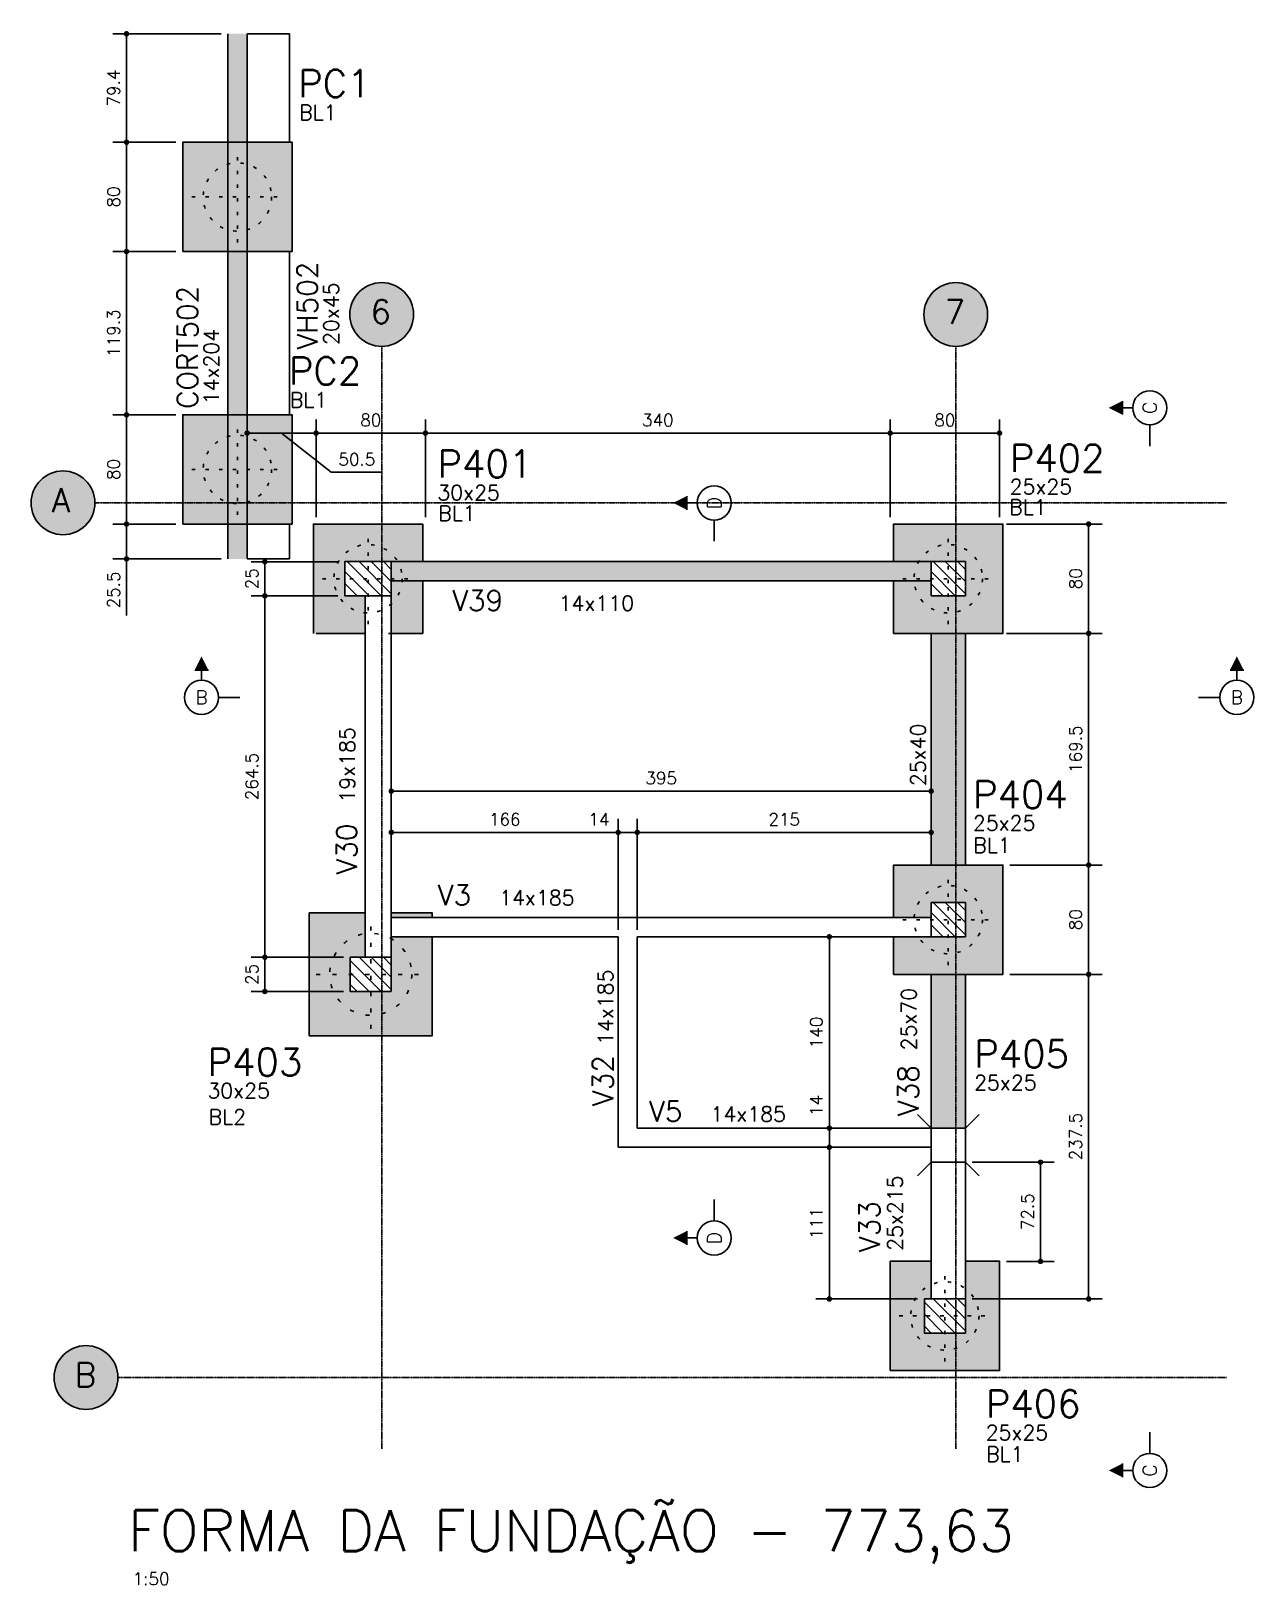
# Model space of a CAD drawing. Extents: x -856 to 20282, y 14720 to 28231.
# Drawn here: x 2700 to 3595, y 21112 to 22249 of the extents above; entities that cross this region are included whole.
import ezdxf
from ezdxf.enums import TextEntityAlignment as Align

# ---------------------------------------------------------------- set-up
doc = ezdxf.new("R2010")
doc.units = 0
doc.linetypes.add('AXES', pattern=[0.54, 0.3, -0.08, 0.08, -0.08])
doc.linetypes.add('ESTILO_TQS_0002', pattern=[0.4, 0.1, -0.3])
doc.layers.get('0').update_dxf_attribs({"linetype": 'CONTINUOUS'})
doc.layers.get('Defpoints').update_dxf_attribs({"linetype": 'CONTINUOUS'})
for name, color, linetype in [('228', 2, 'CONTINUOUS'), ('BLOCO', 3, 'CONTINUOUS'), ('COTA', 1, 'CONTINUOUS'), ('EIXOS', 1, 'AXES'), ('ESTACA', 1, 'ESTILO_TQS_0002'), ('H2', 252, 'CONTINUOUS'), ('H3', 253, 'CONTINUOUS'), ('H4', 254, 'CONTINUOUS'), ('H5', 1, 'CONTINUOUS'), ('IND-EIXOS', 2, 'CONTINUOUS'), ('Linha_media', 4, 'CONTINUOUS'), ('ORELHA', 1, 'CONTINUOUS'), ('P-D', 2, 'CONTINUOUS'), ('P-N', 5, 'CONTINUOUS'), ('PENA_3', 3, 'CONTINUOUS'), ('PENA_5', 5, 'CONTINUOUS'), ('PIL-N', 4, 'CONTINUOUS'), ('T1', 2, 'CONTINUOUS'), ('T4', 6, 'CONTINUOUS'), ('TEXT-EIXOS', 3, 'CONTINUOUS'), ('VIG-D', 2, 'CONTINUOUS'), ('VIG-N', 4, 'CONTINUOUS'), ('VIGA', 3, 'CONTINUOUS')]:
    doc.layers.add(name, color=color, linetype=linetype)
doc.styles.add('COTA', font='romans.shx')
doc.styles.add('ROMANS', font='ROMANS')
doc.styles.get("Standard").update_dxf_attribs({"font": 'ROMANS.SHX'})
doc.styles.add('Texto1', font='romans.shx', dxfattribs={"height": 9})
doc.styles.add('Texto4', font='romans.shx', dxfattribs={"height": 30})
doc.dimstyles.new('forma', dxfattribs={"dimscale": 5, "dimtxt": 1.8, "dimasz": 0.8, "dimexe": 2, "dimexo": 1, "dimgap": 1, "dimtad": 1, "dimdec": 1, "dimzin": 9, "dimdsep": 46, "dimtxsty": 'COTA', "dimblk1": 'DOT', "dimblk2": 'DOT', "dimsah": 1, "dimcen": 0, "dimdle": 1, "dimclrd": 256, "dimclre": 256, "dimclrt": 2, "dimadec": 0, "dimazin": 0, "dimtfac": 1, "dimtdec": 0, "dimtmove": 0, "dimatfit": 3, "dimfxl": 1, "dimtolj": 1, "dimtzin": 0, "dimarcsym": 0})

# ---------------------------------------------------------------- blocks, each defined once
blk = doc.blocks.new('_EST50')
at = {"layer": 'ESTACA', "linetype": 'ESTILO_TQS_0002'}
for p, q in [((0, -1.333), (0, 1.333)), ((-1.333, 0), (1.333, 0))]:
    blk.add_line(p, q, dxfattribs=at)
blk.add_circle((0, 0), 1, dxfattribs=at)
blk = doc.blocks.new('_Dot')
at = {"color": 0, "linetype": 'ByBlock', "lineweight": -2}
blk.add_line((-0.5, 0), (-1, 0), dxfattribs=at)
at = {"color": 0, "linetype": 'ByBlock', "const_width": 0.5}
blk.add_lwpolyline([(-0.25, 0, 1), (0.25, 0, 1)], format="xyb", close=True, dxfattribs=at)
blk = doc.blocks.new('*D259')
at = {"layer": 'COTA', "lineweight": -2, "transparency": 16777216}
for p, q in [((3416, 21558.6), (3483.7, 21558.6)), ((3473.7, 21325.1), (3473.7, 21554.6)), ((3388.5, 21321.1), (3483.7, 21321.1))]:
    blk.add_line(p, q, dxfattribs=at)
at = {"layer": 'Defpoints', "color": 0, "transparency": 16777216}
for p in [(3411, 21558.6), (3473.7, 21558.6), (3383.5, 21321.1)]:
    blk.add_point(p, dxfattribs=at)
at = {"layer": 'COTA', "lineweight": -2, "transparency": 16777216, "xscale": 4, "yscale": 4, "zscale": 4}
for p, rotation in [((3473.7, 21558.6), 90), ((3473.7, 21321.1), 270)]:
    blk.add_blockref('_Dot', p, dxfattribs=dict(at, rotation=rotation))
at = {"layer": 'COTA', "color": 2, "transparency": 16777216, "insert": (3464.2, 21439.9), "char_height": 9, "attachment_point": 5, "rotation": 90, "style": 'COTA'}
blk.add_mtext('\\A1;237.5 ', dxfattribs=at)
blk = doc.blocks.new('*D260')
at = {"layer": 'COTA', "lineweight": -2, "transparency": 16777216}
for p, q in [((3416, 21638.6), (3483.7, 21638.6)), ((3473.7, 21562.6), (3473.7, 21634.6)), ((3416, 21558.6), (3483.7, 21558.6))]:
    blk.add_line(p, q, dxfattribs=at)
at = {"layer": 'Defpoints', "color": 0, "transparency": 16777216}
for p in [(3411, 21638.6), (3473.7, 21638.6), (3411, 21558.6)]:
    blk.add_point(p, dxfattribs=at)
at = {"layer": 'COTA', "lineweight": -2, "transparency": 16777216, "xscale": 4, "yscale": 4, "zscale": 4}
for p, rotation in [((3473.7, 21638.6), 90), ((3473.7, 21558.6), 270)]:
    blk.add_blockref('_Dot', p, dxfattribs=dict(at, rotation=rotation))
at = {"layer": 'COTA', "color": 2, "transparency": 16777216, "insert": (3464.2, 21598.6), "char_height": 9, "attachment_point": 5, "rotation": 90, "style": 'COTA'}
blk.add_mtext('\\A1;80 ', dxfattribs=at)
blk = doc.blocks.new('*D261')
at = {"layer": 'COTA', "lineweight": -2, "transparency": 16777216}
for p, q in [((3413.5, 21808.1), (3483.7, 21808.1)), ((3473.7, 21642.6), (3473.7, 21804.1)), ((3416, 21638.6), (3483.7, 21638.6))]:
    blk.add_line(p, q, dxfattribs=at)
at = {"layer": 'Defpoints', "color": 0, "transparency": 16777216}
for p in [(3408.5, 21808.1), (3473.7, 21808.1), (3411, 21638.6)]:
    blk.add_point(p, dxfattribs=at)
at = {"layer": 'COTA', "lineweight": -2, "transparency": 16777216, "xscale": 4, "yscale": 4, "zscale": 4}
for p, rotation in [((3473.7, 21808.1), 90), ((3473.7, 21638.6), 270)]:
    blk.add_blockref('_Dot', p, dxfattribs=dict(at, rotation=rotation))
at = {"layer": 'COTA', "color": 2, "transparency": 16777216, "insert": (3464.2, 21723.4), "char_height": 9, "attachment_point": 5, "rotation": 90, "style": 'COTA'}
blk.add_mtext('\\A1;169.5 ', dxfattribs=at)
blk = doc.blocks.new('*D262')
at = {"layer": 'COTA', "lineweight": -2, "transparency": 16777216}
for p, q in [((3413.5, 21888.1), (3483.7, 21888.1)), ((3473.7, 21812.1), (3473.7, 21884.1)), ((3413.5, 21808.1), (3483.7, 21808.1))]:
    blk.add_line(p, q, dxfattribs=at)
at = {"layer": 'Defpoints', "color": 0, "transparency": 16777216}
for p in [(3408.5, 21888.1), (3473.7, 21888.1), (3408.5, 21808.1)]:
    blk.add_point(p, dxfattribs=at)
at = {"layer": 'COTA', "lineweight": -2, "transparency": 16777216, "xscale": 4, "yscale": 4, "zscale": 4}
for p, rotation in [((3473.7, 21888.1), 90), ((3473.7, 21808.1), 270)]:
    blk.add_blockref('_Dot', p, dxfattribs=dict(at, rotation=rotation))
at = {"layer": 'COTA', "color": 2, "transparency": 16777216, "insert": (3464.2, 21848.1), "char_height": 9, "attachment_point": 5, "rotation": 90, "style": 'COTA'}
blk.add_mtext('\\A1;80 ', dxfattribs=at)
blk = doc.blocks.new('*D263')
at = {"layer": 'COTA', "lineweight": -2, "transparency": 16777216}
for p, q in [((3328.5, 21893.1), (3328.5, 21964.7)), ((3408.5, 21893.1), (3408.5, 21964.7)), ((3404.5, 21954.7), (3332.5, 21954.7))]:
    blk.add_line(p, q, dxfattribs=at)
at = {"layer": 'Defpoints', "color": 0, "transparency": 16777216}
for p in [(3328.5, 21954.7), (3328.5, 21888.1), (3408.5, 21888.1)]:
    blk.add_point(p, dxfattribs=at)
at = {"layer": 'COTA', "lineweight": -2, "transparency": 16777216, "xscale": 4, "yscale": 4, "zscale": 4, "rotation": 180}
blk.add_blockref('_Dot', (3328.5, 21954.7), dxfattribs=at)
at = {"layer": 'COTA', "lineweight": -2, "transparency": 16777216, "xscale": 4, "yscale": 4, "zscale": 4}
blk.add_blockref('_Dot', (3408.5, 21954.7), dxfattribs=at)
at = {"layer": 'COTA', "color": 2, "transparency": 16777216, "insert": (3368.5, 21964.2), "char_height": 9, "attachment_point": 5, "style": 'COTA'}
blk.add_mtext('\\A1;80 ', dxfattribs=at)
blk = doc.blocks.new('_EST60')
at = {"layer": 'ESTACA', "linetype": 'ESTILO_TQS_0002'}
for p, q in [((0, -1.333), (0, 1.333)), ((-1.333, 0), (1.333, 0))]:
    blk.add_line(p, q, dxfattribs=at)
blk.add_circle((0, 0), 1, dxfattribs=at)
blk = doc.blocks.new('seção_esq')
at = {"layer": 'Linha_media'}
for p, q in [((1, 4), (-1, 4)), ((0, 2.5), (0, 4)), ((5.62, 0), (2.5, 0))]:
    blk.add_line(p, q, dxfattribs=at)
blk.add_circle((0, 0), 2.5, dxfattribs=at)
blk.add_solid([(1, 4), (0, 6), (-1, 4)], dxfattribs=at)
blk = doc.blocks.new('seção_dir')
at = {"layer": 'Linha_media'}
for p, q in [((-1, 4), (1, 4)), ((0, 2.5), (0, 4)), ((-5.62, 0), (-2.5, 0))]:
    blk.add_line(p, q, dxfattribs=at)
blk.add_circle((0, 0), 2.5, dxfattribs=at)
blk.add_solid([(-1, 4), (0, 6), (1, 4)], dxfattribs=at)
blk = doc.blocks.new('atrib_seção')
at = {"layer": 'Linha_media', "style": 'ROMANS'}
blk.add_attdef('X', text='', height=2, dxfattribs=at).set_placement((0, 0), align=Align.MIDDLE)
blk = doc.blocks.new('*D264')
at = {"layer": 'COTA', "lineweight": -2, "transparency": 16777216}
for p, q in [((2988.5, 21893.1), (2988.5, 21964.7)), ((3328.5, 21893.1), (3328.5, 21964.7)), ((3324.5, 21954.7), (2992.5, 21954.7))]:
    blk.add_line(p, q, dxfattribs=at)
at = {"layer": 'Defpoints', "color": 0, "transparency": 16777216}
for p in [(2988.5, 21954.7), (2988.5, 21888.1), (3328.5, 21888.1)]:
    blk.add_point(p, dxfattribs=at)
at = {"layer": 'COTA', "lineweight": -2, "transparency": 16777216, "xscale": 4, "yscale": 4, "zscale": 4, "rotation": 180}
blk.add_blockref('_Dot', (2988.5, 21954.7), dxfattribs=at)
at = {"layer": 'COTA', "lineweight": -2, "transparency": 16777216, "xscale": 4, "yscale": 4, "zscale": 4}
blk.add_blockref('_Dot', (3328.5, 21954.7), dxfattribs=at)
at = {"layer": 'COTA', "color": 2, "transparency": 16777216, "insert": (3158.5, 21964.2), "char_height": 9, "attachment_point": 5, "style": 'COTA'}
blk.add_mtext('\\A1;340 ', dxfattribs=at)
blk = doc.blocks.new('*D265')
at = {"layer": 'COTA', "lineweight": -2, "transparency": 16777216}
for p, q in [((2908.5, 21893.1), (2908.5, 21964.7)), ((2988.5, 21893.1), (2988.5, 21964.7)), ((2984.5, 21954.7), (2912.5, 21954.7))]:
    blk.add_line(p, q, dxfattribs=at)
at = {"layer": 'Defpoints', "color": 0, "transparency": 16777216}
for p in [(2908.5, 21954.7), (2908.5, 21888.1), (2988.5, 21888.1)]:
    blk.add_point(p, dxfattribs=at)
at = {"layer": 'COTA', "lineweight": -2, "transparency": 16777216, "xscale": 4, "yscale": 4, "zscale": 4, "rotation": 180}
blk.add_blockref('_Dot', (2908.5, 21954.7), dxfattribs=at)
at = {"layer": 'COTA', "lineweight": -2, "transparency": 16777216, "xscale": 4, "yscale": 4, "zscale": 4}
blk.add_blockref('_Dot', (2988.5, 21954.7), dxfattribs=at)
at = {"layer": 'COTA', "color": 2, "transparency": 16777216, "insert": (2948.5, 21964.2), "char_height": 9, "attachment_point": 5, "style": 'COTA'}
blk.add_mtext('\\A1;80 ', dxfattribs=at)
blk = doc.blocks.new('*D266')
at = {"layer": 'COTA', "lineweight": -2, "transparency": 16777216}
for p, q in [((3388.5, 21421.1), (3448.5, 21421.1)), ((3438.5, 21352.6), (3438.5, 21417.1)), ((3413.5, 21348.6), (3448.5, 21348.6))]:
    blk.add_line(p, q, dxfattribs=at)
at = {"layer": 'Defpoints', "color": 0, "transparency": 16777216}
for p in [(3383.5, 21421.1), (3438.5, 21421.1), (3408.5, 21348.6)]:
    blk.add_point(p, dxfattribs=at)
at = {"layer": 'COTA', "lineweight": -2, "transparency": 16777216, "xscale": 4, "yscale": 4, "zscale": 4}
for p, rotation in [((3438.5, 21421.1), 90), ((3438.5, 21348.6), 270)]:
    blk.add_blockref('_Dot', p, dxfattribs=dict(at, rotation=rotation))
at = {"layer": 'COTA', "color": 2, "transparency": 16777216, "insert": (3429, 21384.9), "char_height": 9, "attachment_point": 5, "rotation": 90, "style": 'COTA'}
blk.add_mtext('\\A1;72.5 ', dxfattribs=at)
blk = doc.blocks.new('*D267')
at = {"layer": 'COTA', "lineweight": -2, "transparency": 16777216}
for p, q in [((2924.5, 21835.6), (2861, 21835.6)), ((2871, 21831.6), (2871, 21575.1)), ((2928.5, 21571.1), (2861, 21571.1))]:
    blk.add_line(p, q, dxfattribs=at)
at = {"layer": 'Defpoints', "color": 0, "transparency": 16777216}
for p in [(2929.5, 21835.6), (2871, 21571.1), (2933.5, 21571.1)]:
    blk.add_point(p, dxfattribs=at)
at = {"layer": 'COTA', "lineweight": -2, "transparency": 16777216, "xscale": 4, "yscale": 4, "zscale": 4}
for p, rotation in [((2871, 21835.6), 90), ((2871, 21571.1), 270)]:
    blk.add_blockref('_Dot', p, dxfattribs=dict(at, rotation=rotation))
at = {"layer": 'COTA', "color": 2, "transparency": 16777216, "insert": (2861.5, 21703.4), "char_height": 9, "attachment_point": 5, "rotation": 90, "style": 'COTA'}
blk.add_mtext('\\A1;264.5 ', dxfattribs=at)
blk = doc.blocks.new('*D268')
at = {"layer": 'COTA', "lineweight": -2, "transparency": 16777216}
for p, q in [((2928.5, 21571.1), (2861, 21571.1)), ((2871, 21567.1), (2871, 21550.1)), ((2928.5, 21546.1), (2861, 21546.1))]:
    blk.add_line(p, q, dxfattribs=at)
at = {"layer": 'Defpoints', "color": 0, "transparency": 16777216}
for p in [(2933.5, 21571.1), (2871, 21546.1), (2933.5, 21546.1)]:
    blk.add_point(p, dxfattribs=at)
at = {"layer": 'COTA', "lineweight": -2, "transparency": 16777216, "xscale": 4, "yscale": 4, "zscale": 4}
for p, rotation in [((2871, 21571.1), 90), ((2871, 21546.1), 270)]:
    blk.add_blockref('_Dot', p, dxfattribs=dict(at, rotation=rotation))
at = {"layer": 'COTA', "color": 2, "transparency": 16777216, "insert": (2861.5, 21558.6), "char_height": 9, "attachment_point": 5, "rotation": 90, "style": 'COTA'}
blk.add_mtext('\\A1;25 ', dxfattribs=at)
blk = doc.blocks.new('*D269')
at = {"layer": 'COTA', "lineweight": -2, "transparency": 16777216}
for p, q in [((2963.5, 21626.5), (2963.5, 21672.5)), ((3129.5, 21591.1), (3129.5, 21672.5)), ((2967.5, 21662.5), (3125.5, 21662.5))]:
    blk.add_line(p, q, dxfattribs=at)
at = {"layer": 'Defpoints', "color": 0, "transparency": 16777216}
for p in [(3129.5, 21662.5), (2963.5, 21621.5), (3129.5, 21586.1)]:
    blk.add_point(p, dxfattribs=at)
at = {"layer": 'COTA', "lineweight": -2, "transparency": 16777216, "xscale": 4, "yscale": 4, "zscale": 4, "rotation": 180}
blk.add_blockref('_Dot', (2963.5, 21662.5), dxfattribs=at)
at = {"layer": 'COTA', "lineweight": -2, "transparency": 16777216, "xscale": 4, "yscale": 4, "zscale": 4}
blk.add_blockref('_Dot', (3129.5, 21662.5), dxfattribs=at)
at = {"layer": 'COTA', "color": 2, "transparency": 16777216, "insert": (3046.5, 21672), "char_height": 9, "attachment_point": 5, "style": 'COTA'}
blk.add_mtext('\\A1;166 ', dxfattribs=at)
blk = doc.blocks.new('*D270')
at = {"layer": 'COTA', "lineweight": -2, "transparency": 16777216}
for p, q in [((3129.5, 21591.1), (3129.5, 21672.5)), ((3143.5, 21591.1), (3143.5, 21672.5)), ((3125.5, 21662.5), (3121.5, 21662.5)), ((3129.5, 21662.5), (3143.5, 21662.5)), ((3147.5, 21662.5), (3151.5, 21662.5))]:
    blk.add_line(p, q, dxfattribs=at)
at = {"layer": 'Defpoints', "color": 0, "transparency": 16777216}
for p in [(3143.5, 21662.5), (3129.5, 21586.1), (3143.5, 21586.1)]:
    blk.add_point(p, dxfattribs=at)
at = {"layer": 'COTA', "lineweight": -2, "transparency": 16777216, "xscale": 4, "yscale": 4, "zscale": 4}
blk.add_blockref('_Dot', (3129.5, 21662.5), dxfattribs=at)
at = {"layer": 'COTA', "lineweight": -2, "transparency": 16777216, "xscale": 4, "yscale": 4, "zscale": 4, "rotation": 180}
blk.add_blockref('_Dot', (3143.5, 21662.5), dxfattribs=at)
at = {"layer": 'COTA', "color": 2, "transparency": 16777216, "insert": (3115.4, 21672), "char_height": 9, "attachment_point": 5, "style": 'COTA'}
blk.add_mtext('\\A1;14 ', dxfattribs=at)
blk = doc.blocks.new('*D271')
at = {"layer": 'COTA', "lineweight": -2, "transparency": 16777216}
for p, q in [((3143.5, 21591.1), (3143.5, 21672.5)), ((3358.5, 21652.2), (3358.5, 21672.5)), ((3147.5, 21662.5), (3354.5, 21662.5))]:
    blk.add_line(p, q, dxfattribs=at)
at = {"layer": 'Defpoints', "color": 0, "transparency": 16777216}
for p in [(3358.5, 21662.5), (3358.5, 21647.2), (3143.5, 21586.1)]:
    blk.add_point(p, dxfattribs=at)
at = {"layer": 'COTA', "lineweight": -2, "transparency": 16777216, "xscale": 4, "yscale": 4, "zscale": 4, "rotation": 180}
blk.add_blockref('_Dot', (3143.5, 21662.5), dxfattribs=at)
at = {"layer": 'COTA', "lineweight": -2, "transparency": 16777216, "xscale": 4, "yscale": 4, "zscale": 4}
blk.add_blockref('_Dot', (3358.5, 21662.5), dxfattribs=at)
at = {"layer": 'COTA', "color": 2, "transparency": 16777216, "insert": (3251, 21672), "char_height": 9, "attachment_point": 5, "style": 'COTA'}
blk.add_mtext('\\A1;215 ', dxfattribs=at)
blk = doc.blocks.new('*D272')
at = {"layer": 'COTA', "lineweight": -2, "transparency": 16777216}
for p, q in [((2963.5, 21689.5), (2963.5, 21702.7)), ((3358.5, 21689.5), (3358.5, 21702.7)), ((3354.5, 21692.7), (2967.5, 21692.7))]:
    blk.add_line(p, q, dxfattribs=at)
at = {"layer": 'Defpoints', "color": 0, "transparency": 16777216}
for p in [(2963.5, 21692.7), (2963.5, 21684.5), (3358.5, 21684.5)]:
    blk.add_point(p, dxfattribs=at)
at = {"layer": 'COTA', "lineweight": -2, "transparency": 16777216, "xscale": 4, "yscale": 4, "zscale": 4, "rotation": 180}
blk.add_blockref('_Dot', (2963.5, 21692.7), dxfattribs=at)
at = {"layer": 'COTA', "lineweight": -2, "transparency": 16777216, "xscale": 4, "yscale": 4, "zscale": 4}
blk.add_blockref('_Dot', (3358.5, 21692.7), dxfattribs=at)
at = {"layer": 'COTA', "color": 2, "transparency": 16777216, "insert": (3161, 21702.2), "char_height": 9, "attachment_point": 5, "style": 'COTA'}
blk.add_mtext('\\A1;395 ', dxfattribs=at)
blk = doc.blocks.new('*D273')
at = {"layer": 'COTA', "lineweight": -2, "transparency": 16777216}
for p, q in [((2924.5, 21860.6), (2861, 21860.6)), ((2871, 21839.6), (2871, 21856.6)), ((2924.5, 21835.6), (2861, 21835.6))]:
    blk.add_line(p, q, dxfattribs=at)
at = {"layer": 'Defpoints', "color": 0, "transparency": 16777216}
for p in [(2871, 21860.6), (2929.5, 21860.6), (2929.5, 21835.6)]:
    blk.add_point(p, dxfattribs=at)
at = {"layer": 'COTA', "lineweight": -2, "transparency": 16777216, "xscale": 4, "yscale": 4, "zscale": 4}
for p, rotation in [((2871, 21860.6), 90), ((2871, 21835.6), 270)]:
    blk.add_blockref('_Dot', p, dxfattribs=dict(at, rotation=rotation))
at = {"layer": 'COTA', "color": 2, "transparency": 16777216, "insert": (2861.5, 21848.1), "char_height": 9, "attachment_point": 5, "rotation": 90, "style": 'COTA'}
blk.add_mtext('\\A1;25 ', dxfattribs=at)
blk = doc.blocks.new('*D274')
at = {"layer": 'COTA', "lineweight": -2, "transparency": 16777216}
for p, q in [((3280.3, 21586.1), (3274, 21586.1)), ((3284, 21450.1), (3284, 21582.1)), ((3280.3, 21446.1), (3274, 21446.1))]:
    blk.add_line(p, q, dxfattribs=at)
at = {"layer": 'Defpoints', "color": 0, "transparency": 16777216}
for p in [(3284, 21586.1), (3285.3, 21586.1), (3285.3, 21446.1)]:
    blk.add_point(p, dxfattribs=at)
at = {"layer": 'COTA', "lineweight": -2, "transparency": 16777216, "xscale": 4, "yscale": 4, "zscale": 4}
for p, rotation in [((3284, 21586.1), 90), ((3284, 21446.1), 270)]:
    blk.add_blockref('_Dot', p, dxfattribs=dict(at, rotation=rotation))
at = {"layer": 'COTA', "color": 2, "transparency": 16777216, "insert": (3274.5, 21516.1), "char_height": 9, "attachment_point": 5, "rotation": 90, "style": 'COTA'}
blk.add_mtext('\\A1;140 ', dxfattribs=at)
blk = doc.blocks.new('*D275')
at = {"layer": 'COTA', "lineweight": -2, "transparency": 16777216}
for p, q in [((3280.3, 21446.1), (3274, 21446.1)), ((3284, 21450.1), (3284, 21454.1)), ((3284, 21446.1), (3284, 21432.1)), ((3287.3, 21432.1), (3274, 21432.1)), ((3284, 21428.1), (3284, 21424.1))]:
    blk.add_line(p, q, dxfattribs=at)
at = {"layer": 'Defpoints', "color": 0, "transparency": 16777216}
for p in [(3285.3, 21446.1), (3284, 21432.1), (3292.3, 21432.1)]:
    blk.add_point(p, dxfattribs=at)
at = {"layer": 'COTA', "lineweight": -2, "transparency": 16777216, "xscale": 4, "yscale": 4, "zscale": 4}
for p, rotation in [((3284, 21446.1), 270), ((3284, 21432.1), 90)]:
    blk.add_blockref('_Dot', p, dxfattribs=dict(at, rotation=rotation))
at = {"layer": 'COTA', "color": 2, "transparency": 16777216, "insert": (3274.5, 21462.7), "char_height": 9, "attachment_point": 5, "rotation": 90, "style": 'COTA'}
blk.add_mtext('\\A1;14 ', dxfattribs=at)
blk = doc.blocks.new('*D276')
at = {"layer": 'COTA', "lineweight": -2, "transparency": 16777216}
for p, q in [((3287.3, 21432.1), (3274, 21432.1)), ((3284, 21428.1), (3284, 21325.1)), ((3348.5, 21321.1), (3274, 21321.1))]:
    blk.add_line(p, q, dxfattribs=at)
at = {"layer": 'Defpoints', "color": 0, "transparency": 16777216}
for p in [(3292.3, 21432.1), (3284, 21321.1), (3353.5, 21321.1)]:
    blk.add_point(p, dxfattribs=at)
at = {"layer": 'COTA', "lineweight": -2, "transparency": 16777216, "xscale": 4, "yscale": 4, "zscale": 4}
for p, rotation in [((3284, 21432.1), 90), ((3284, 21321.1), 270)]:
    blk.add_blockref('_Dot', p, dxfattribs=dict(at, rotation=rotation))
at = {"layer": 'COTA', "color": 2, "transparency": 16777216, "insert": (3274.5, 21376.6), "char_height": 9, "attachment_point": 5, "rotation": 90, "style": 'COTA'}
blk.add_mtext('\\A1;111 ', dxfattribs=at)
blk = doc.blocks.new('*D315')
at = {"layer": 'COTA', "lineweight": -2, "transparency": 16777216}
for p, q in [((2858, 21952.9), (2858, 21964.7)), ((2908.5, 21893.1), (2908.5, 21964.7)), ((2904.5, 21954.7), (2862, 21954.7)), ((2883.3, 21954.7), (2919.5, 21926)), ((2919.5, 21926), (2957, 21926))]:
    blk.add_line(p, q, dxfattribs=at)
at = {"layer": 'Defpoints', "color": 0, "transparency": 16777216}
for p in [(2858, 21954.7), (2858, 21947.9), (2908.5, 21888.1)]:
    blk.add_point(p, dxfattribs=at)
at = {"layer": 'COTA', "lineweight": -2, "transparency": 16777216, "xscale": 4, "yscale": 4, "zscale": 4, "rotation": 180}
blk.add_blockref('_Dot', (2858, 21954.7), dxfattribs=at)
at = {"layer": 'COTA', "lineweight": -2, "transparency": 16777216, "xscale": 4, "yscale": 4, "zscale": 4}
blk.add_blockref('_Dot', (2908.5, 21954.7), dxfattribs=at)
at = {"layer": 'COTA', "color": 2, "transparency": 16777216, "insert": (2938.3, 21935.5), "char_height": 9, "attachment_point": 5, "style": 'COTA'}
blk.add_mtext('\\A1;50.5 ', dxfattribs=at)
blk = doc.blocks.new('*D316')
at = {"layer": 'COTA', "lineweight": -2, "transparency": 16777216}
for p, q in [((2805.9, 21888.1), (2759.8, 21888.1)), ((2769.8, 21884.1), (2769.8, 21866.6)), ((2839, 21862.6), (2759.8, 21862.6)), ((2769.8, 21862.6), (2769.8, 21821.2))]:
    blk.add_line(p, q, dxfattribs=at)
at = {"layer": 'Defpoints', "color": 0, "transparency": 16777216}
for p in [(2769.8, 21888.1), (2810.9, 21888.1), (2844, 21862.6)]:
    blk.add_point(p, dxfattribs=at)
at = {"layer": 'COTA', "lineweight": -2, "transparency": 16777216, "xscale": 4, "yscale": 4, "zscale": 4}
for p, rotation in [((2769.8, 21888.1), 90), ((2769.8, 21862.6), 270)]:
    blk.add_blockref('_Dot', p, dxfattribs=dict(at, rotation=rotation))
at = {"layer": 'COTA', "color": 2, "transparency": 16777216, "insert": (2760.3, 21839.9), "char_height": 9, "attachment_point": 5, "rotation": 90, "style": 'COTA'}
blk.add_mtext('\\A1;25.5 ', dxfattribs=at)
blk = doc.blocks.new('*D317')
at = {"layer": 'COTA', "lineweight": -2, "transparency": 16777216}
for p, q in [((2805.9, 21968.1), (2759.8, 21968.1)), ((2769.8, 21892.1), (2769.8, 21964.1)), ((2805.9, 21888.1), (2759.8, 21888.1))]:
    blk.add_line(p, q, dxfattribs=at)
at = {"layer": 'Defpoints', "color": 0, "transparency": 16777216}
for p in [(2769.8, 21968.1), (2810.9, 21968.1), (2810.9, 21888.1)]:
    blk.add_point(p, dxfattribs=at)
at = {"layer": 'COTA', "lineweight": -2, "transparency": 16777216, "xscale": 4, "yscale": 4, "zscale": 4}
for p, rotation in [((2769.8, 21968.1), 90), ((2769.8, 21888.1), 270)]:
    blk.add_blockref('_Dot', p, dxfattribs=dict(at, rotation=rotation))
at = {"layer": 'COTA', "color": 2, "transparency": 16777216, "insert": (2760.3, 21928.1), "char_height": 9, "attachment_point": 5, "rotation": 90, "style": 'COTA'}
blk.add_mtext('\\A1;80 ', dxfattribs=at)
blk = doc.blocks.new('*D318')
at = {"layer": 'COTA', "lineweight": -2, "transparency": 16777216}
for p, q in [((2805.9, 22087.5), (2759.8, 22087.5)), ((2769.8, 21972.1), (2769.8, 22083.5)), ((2805.9, 21968.1), (2759.8, 21968.1))]:
    blk.add_line(p, q, dxfattribs=at)
at = {"layer": 'Defpoints', "color": 0, "transparency": 16777216}
for p in [(2769.8, 22087.5), (2810.9, 22087.5), (2810.9, 21968.1)]:
    blk.add_point(p, dxfattribs=at)
at = {"layer": 'COTA', "lineweight": -2, "transparency": 16777216, "xscale": 4, "yscale": 4, "zscale": 4}
for p, rotation in [((2769.8, 22087.5), 90), ((2769.8, 21968.1), 270)]:
    blk.add_blockref('_Dot', p, dxfattribs=dict(at, rotation=rotation))
at = {"layer": 'COTA', "color": 2, "transparency": 16777216, "insert": (2760.3, 22027.8), "char_height": 9, "attachment_point": 5, "rotation": 90, "style": 'COTA'}
blk.add_mtext('\\A1;119.3 ', dxfattribs=at)
blk = doc.blocks.new('*D319')
at = {"layer": 'COTA', "lineweight": -2, "transparency": 16777216}
for p, q in [((2805.9, 22167.5), (2759.8, 22167.5)), ((2769.8, 22091.5), (2769.8, 22163.5)), ((2805.9, 22087.5), (2759.8, 22087.5))]:
    blk.add_line(p, q, dxfattribs=at)
at = {"layer": 'Defpoints', "color": 0, "transparency": 16777216}
for p in [(2769.8, 22167.5), (2810.9, 22167.5), (2810.9, 22087.5)]:
    blk.add_point(p, dxfattribs=at)
at = {"layer": 'COTA', "lineweight": -2, "transparency": 16777216, "xscale": 4, "yscale": 4, "zscale": 4}
for p, rotation in [((2769.8, 22167.5), 90), ((2769.8, 22087.5), 270)]:
    blk.add_blockref('_Dot', p, dxfattribs=dict(at, rotation=rotation))
at = {"layer": 'COTA', "color": 2, "transparency": 16777216, "insert": (2760.3, 22127.5), "char_height": 9, "attachment_point": 5, "rotation": 90, "style": 'COTA'}
blk.add_mtext('\\A1;80 ', dxfattribs=at)
blk = doc.blocks.new('*D320')
at = {"layer": 'COTA', "lineweight": -2, "transparency": 16777216}
for p, q in [((2839, 22246.9), (2759.8, 22246.9)), ((2769.8, 22171.5), (2769.8, 22242.9)), ((2805.9, 22167.5), (2759.8, 22167.5))]:
    blk.add_line(p, q, dxfattribs=at)
at = {"layer": 'Defpoints', "color": 0, "transparency": 16777216}
for p in [(2769.8, 22246.9), (2844, 22246.9), (2810.9, 22167.5)]:
    blk.add_point(p, dxfattribs=at)
at = {"layer": 'COTA', "lineweight": -2, "transparency": 16777216, "xscale": 4, "yscale": 4, "zscale": 4}
for p, rotation in [((2769.8, 22246.9), 90), ((2769.8, 22167.5), 270)]:
    blk.add_blockref('_Dot', p, dxfattribs=dict(at, rotation=rotation))
at = {"layer": 'COTA', "color": 2, "transparency": 16777216, "insert": (2760.3, 22207.2), "char_height": 9, "attachment_point": 5, "rotation": 90, "style": 'COTA'}
blk.add_mtext('\\A1;79.4 ', dxfattribs=at)

msp = doc.modelspace()

# ---------------------------------------------------------------- hatches: boundary and pattern name
at = {"layer": 'H2'}
msp.add_hatch(color=256, dxfattribs=at).paths.add_polyline_path([(2858.03, 22246.88), (2844.03, 22246.88), (2844.03, 21862.63), (2858.03, 21862.63)])
at = {"layer": 'H3'}
msp.add_hatch(color=256, dxfattribs=at).paths.add_polyline_path([(2963.5, 21860.63), (3358.5, 21860.63), (3358.5, 21846.63), (2963.5, 21846.63)])
at = {"layer": 'H4'}
for points in [[(2810.93, 22087.47), (2844.03, 22087.47), (2844.03, 22167.47), (2810.93, 22167.47)], [(2890.93, 22167.47), (2858.03, 22167.47), (2858.03, 22087.47), (2890.93, 22087.47)], [(2844.03, 21968.13), (2810.93, 21968.13), (2810.93, 21888.13), (2844.03, 21888.13)], [(2890.93, 21968.13), (2858.03, 21968.13), (2858.03, 21888.13), (2890.93, 21888.13)], [(2944.5, 21808.13), (2944.5, 21835.63), (2929.5, 21835.63), (2929.5, 21860.63), (2961.5, 21860.63), (2986.5, 21860.63), (2986.5, 21888.13), (2906.5, 21888.13), (2906.5, 21808.13)], [(3411, 21888.13), (3331, 21888.13), (3331, 21860.63), (3358.5, 21860.63), (3383.5, 21860.63), (3383.5, 21835.63), (3358.5, 21835.63), (3358.5, 21846.63), (3331, 21846.63), (3331, 21808.13), (3411, 21808.13)], [(2986.5, 21846.63), (2963.5, 21846.63), (2963.5, 21835.63), (2963.5, 21808.13), (2986.5, 21808.13)], [(3358.5, 21638.63), (3383.5, 21638.63), (3383.5, 21808.13), (3358.5, 21808.13)], [(3383.5, 21611.13), (3383.5, 21586.13), (3358.5, 21586.13), (3331, 21586.13), (3331, 21558.63), (3411, 21558.63), (3411, 21638.63), (3331, 21638.63), (3331, 21600.13), (3358.5, 21600.13), (3358.5, 21611.13)], [(2993.5, 21586.13), (2963.5, 21586.13), (2963.5, 21571.13), (2963.5, 21546.13), (2933.5, 21546.13), (2933.5, 21571.13), (2944.5, 21571.13), (2944.5, 21603.63), (2903.5, 21603.63), (2903.5, 21513.63), (2993.5, 21513.63)], [(2993.5, 21603.63), (2963.5, 21603.63), (2963.5, 21600.13), (2993.5, 21600.13)], [(3358.5, 21446.13), (3383.5, 21446.13), (3383.5, 21558.63), (3358.5, 21558.63)], [(3383.5, 21321.13), (3383.5, 21296.13), (3353.5, 21296.13), (3353.5, 21321.13), (3358.5, 21321.13), (3358.5, 21348.63), (3328.5, 21348.63), (3328.5, 21268.63), (3408.5, 21268.63), (3408.5, 21348.63), (3383.5, 21348.63)]]:
    msp.add_hatch(color=256, dxfattribs=at).paths.add_polyline_path(points)
h = msp.add_hatch(color=256, dxfattribs=at)
edge = h.paths.add_edge_path()
edge.add_arc((2956.5, 22041.48), 23.33, 0, 360)
h = msp.add_hatch(color=256, dxfattribs=at)
edge = h.paths.add_edge_path()
edge.add_arc((3376.5, 22041.48), 23.33, 0, 360)
h = msp.add_hatch(color=256, dxfattribs=at)
edge = h.paths.add_edge_path()
edge.add_arc((2723.31, 21903.63), 23.33, 0, 360)
h = msp.add_hatch(color=256, dxfattribs=at)
edge = h.paths.add_edge_path()
edge.add_arc((2740.13, 21263.59), 23.33, 0, 360)
at = {"layer": 'H5'}
h = msp.add_hatch(dxfattribs=at)
h.set_pattern_fill('ANSI31', color=256, scale=50, angle=90, style=0)
h.set_pattern_definition([(135, (26636.091, 20235.114), (-4.4194174, -4.4194174), [])])
h.paths.add_polyline_path([(2963.5, 21835.63), (2963.5, 21860.63), (2929.5, 21860.63), (2929.5, 21835.63)])
h = msp.add_hatch(dxfattribs=at)
h.set_pattern_fill('ANSI31', color=256, scale=50, angle=90, style=0)
h.set_pattern_definition([(135, (27056.091, 20235.114), (-4.4194174, -4.4194174), [])])
h.paths.add_polyline_path([(3383.5, 21835.63), (3383.5, 21860.63), (3358.5, 21860.63), (3358.5, 21835.63)])
h = msp.add_hatch(dxfattribs=at)
h.set_pattern_fill('ANSI31', color=256, scale=50, angle=90, style=0)
h.set_pattern_definition([(135, (27056.091, 19985.614), (-4.4194174, -4.4194174), [])])
h.paths.add_polyline_path([(3383.5, 21586.13), (3383.5, 21611.13), (3358.5, 21611.13), (3358.5, 21586.13)])
h = msp.add_hatch(dxfattribs=at)
h.set_pattern_fill('ANSI31', color=256, scale=50, angle=90, style=0)
h.set_pattern_definition([(135, (26636.091, 19945.614), (-4.4194174, -4.4194174), [])])
h.paths.add_polyline_path([(2963.5, 21546.13), (2963.5, 21571.13), (2933.5, 21571.13), (2933.5, 21546.13)])
h = msp.add_hatch(dxfattribs=at)
h.set_pattern_fill('ANSI31', color=256, scale=50, angle=90, style=0)
h.set_pattern_definition([(135, (27056.091, 19695.614), (-4.4194174, -4.4194174), [])])
h.paths.add_polyline_path([(3383.5, 21296.13), (3383.5, 21321.13), (3353.5, 21321.13), (3353.5, 21296.13)])

# ---------------------------------------------------------------- linework, layer by layer
at = {"layer": 'BLOCO', "linetype": 'Continuous'}
for points in [[(2810.93, 22087.47), (2890.93, 22087.47), (2890.93, 22167.47), (2810.93, 22167.47)], [(2810.93, 22167.47), (2810.93, 22167.47), (2810.93, 22087.47)], [(2810.93, 21888.13), (2890.93, 21888.13), (2890.93, 21968.13), (2810.93, 21968.13)], [(2810.93, 21968.13), (2810.93, 21968.13), (2810.93, 21888.13)], [(2986.5, 21860.63), (2986.5, 21888.13), (2906.5, 21888.13), (2906.5, 21808.13)], [(3331, 21808.13), (3411, 21808.13), (3411, 21888.13), (3331, 21888.13), (3331, 21860.63)], [(2961.5, 21808.13), (2986.5, 21808.13), (2986.5, 21846.63)], [(3331, 21846.63), (3331, 21808.13)], [(2908.5, 21808.13), (2944.5, 21808.13)], [(3331, 21558.63), (3411, 21558.63), (3411, 21638.63), (3331, 21638.63), (3331, 21600.13)], [(2944.5, 21603.63), (2903.5, 21603.63), (2903.5, 21513.63)], [(2993.5, 21600.13), (2993.5, 21603.63), (2963.5, 21603.63)], [(2903.5, 21513.63), (2993.5, 21513.63), (2993.5, 21586.13)], [(3331, 21586.13), (3331, 21558.63)], [(3328.5, 21268.63), (3408.5, 21268.63), (3408.5, 21348.63), (3383.5, 21348.63)], [(3358.5, 21348.63), (3328.5, 21348.63), (3328.5, 21268.63)]]:
    msp.add_lwpolyline(points, dxfattribs=at)
at = {"layer": 'EIXOS', "color": 244, "true_color": 0x991b1e}
for p, q in [((2956.5, 21211.41), (2956.5, 22018.15)), ((3376.5, 21211.41), (3376.5, 22018.15)), ((3574.66, 21903.63), (2746.65, 21903.63)), ((3574.66, 21263.63), (2763.47, 21263.63))]:
    msp.add_line(p, q, dxfattribs=at)
at = {"layer": 'IND-EIXOS'}
for centre in [(2956.5, 22041.48), (3376.5, 22041.48), (2723.31, 21903.63), (2740.13, 21263.59)]:
    msp.add_circle(centre, 23.33, dxfattribs=at)
at = {"layer": 'ORELHA', "linetype": 'Continuous'}
for points in [[(3358.5, 21446.17), (3348.5, 21456.17)], [(3383.5, 21446.17), (3393.5, 21456.17)], [(3358.5, 21421.13), (3348.5, 21411.13)], [(3383.5, 21421.13), (3393.5, 21411.13)]]:
    msp.add_lwpolyline(points, dxfattribs=at)
at = {"layer": 'P-N', "linetype": 'Continuous'}
for points in [[(2963.5, 21835.63), (2963.5, 21860.63), (2929.5, 21860.63), (2929.5, 21835.63), (2963.5, 21835.63)], [(3383.5, 21835.63), (3383.5, 21860.63), (3358.5, 21860.63), (3358.5, 21835.63), (3383.5, 21835.63)], [(3383.5, 21586.13), (3383.5, 21611.13), (3358.5, 21611.13), (3358.5, 21586.13), (3383.5, 21586.13)], [(2963.5, 21546.13), (2963.5, 21571.13), (2933.5, 21571.13), (2933.5, 21546.13), (2963.5, 21546.13)], [(3383.5, 21421.13), (3383.5, 21446.13), (3358.5, 21446.13), (3358.5, 21421.13), (3383.5, 21421.13)], [(3383.5, 21296.13), (3383.5, 21321.13), (3353.5, 21321.13), (3353.5, 21296.13), (3383.5, 21296.13)]]:
    msp.add_lwpolyline(points, dxfattribs=at)
at = {"layer": 'PENA_3'}
for p, q in [((2889.03, 22246.88), (2858.03, 22246.88)), ((2889.03, 22167.47), (2889.03, 22246.88)), ((2889.03, 21968.13), (2889.03, 22087.47)), ((2889.03, 21862.63), (2889.03, 21888.13)), ((2889.03, 21862.63), (2858.03, 21862.63))]:
    msp.add_line(p, q, dxfattribs=at)
at = {"layer": 'PENA_5'}
for p, q in [((2844.03, 21862.63), (2844.03, 22246.88)), ((2858.03, 22246.88), (2858.03, 21862.63))]:
    msp.add_line(p, q, dxfattribs=at)
at = {"layer": 'VIGA'}
for p, q in [((3358.5, 21860.63), (2963.5, 21860.63)), ((2963.5, 21846.63), (3358.5, 21846.63)), ((2944.5, 21571.13), (2944.5, 21835.63)), ((2963.5, 21571.13), (2963.5, 21835.63)), ((3358.5, 21808.13), (3358.5, 21638.63)), ((3383.5, 21638.63), (3383.5, 21808.13)), ((3358.5, 21600.13), (2963.5, 21600.13)), ((3129.5, 21586.13), (2963.5, 21586.13)), ((3129.5, 21432.13), (3129.5, 21586.13)), ((3358.5, 21586.13), (3143.5, 21586.13)), ((3143.5, 21446.13), (3143.5, 21586.13)), ((3358.5, 21558.63), (3358.5, 21321.13)), ((3383.5, 21321.13), (3383.5, 21558.63)), ((3358.5, 21446.13), (3143.5, 21446.13)), ((3358.5, 21432.13), (3129.5, 21432.13))]:
    msp.add_line(p, q, dxfattribs=at)

# ---------------------------------------------------------------- block references
at = {"layer": '228', "linetype": 'Continuous'}
for name, p, xscale, yscale in [('_EST50', (2850.93, 22127.47), 25, 25), ('_EST50', (2850.93, 21928.13), 25, 25), ('_EST50', (2946.5, 21848.13), 25, 25), ('_EST50', (3371, 21848.13), 25, 25), ('_EST50', (3371, 21598.63), 25, 25), ('_EST60', (2948.5, 21558.63), 30, 30), ('_EST50', (3368.5, 21308.63), 25, 25)]:
    msp.add_blockref(name, p, dxfattribs=dict(at, xscale=xscale, yscale=yscale))
at = {"layer": 'VIGA', "xscale": 5, "yscale": 5, "zscale": 5, "rotation": 90}
for name, p in [('seção_dir', (3518.47, 21973.18)), ('seção_dir', (3199.76, 21903.59)), ('seção_esq', (3199.76, 21365.71)), ('seção_esq', (3518.47, 21195.56))]:
    msp.add_blockref(name, p, dxfattribs=at)
for p, values in [((3518.47, 21973.18), {'X': 'C'}), ((3199.76, 21903.59), {'X': 'D'}), ((3199.76, 21365.71), {'X': 'D'}), ((3518.47, 21195.56), {'X': 'C'})]:
    msp.add_blockref('atrib_seção', p, dxfattribs=at).add_auto_attribs(values)
at = {"layer": 'VIGA', "xscale": 5, "yscale": 5, "zscale": 5}
for name, p in [('seção_esq', (2824.68, 21761.3)), ('seção_dir', (3582.13, 21761.3))]:
    msp.add_blockref(name, p, dxfattribs=at)
for p in [(2824.68, 21761.3), (3582.13, 21761.3)]:
    msp.add_blockref('atrib_seção', p, dxfattribs=at).add_auto_attribs({'X': 'B'})

# ---------------------------------------------------------------- texts
at = {"layer": 'P-D', "linetype": 'Continuous'}
for s, p in [('BL1', (2896.11, 22183.79)), ('BL1', (2889.31, 21973.46)), ('30x25', (2997.24, 21905.65)), ('25x25', (3415.94, 21909.92)), ('BL1', (2997.89, 21890.53)), ('BL1', (3415.61, 21895)), ('25x25', (3389.05, 21663.81)), ('BL1', (3389.37, 21647.64)), ('25x25', (3389.92, 21473.88)), ('30x25', (2829.01, 21467.96)), ('BL2', (2829.87, 21448.75)), ('25x25', (3398.39, 21217.81)), ('BL1', (3398.7, 21202))]:
    msp.add_text(s, height=11, dxfattribs=at).set_placement(p)
at = {"layer": 'PIL-N', "linetype": 'Continuous'}
for s, p in [('PC1', (2895.25, 22200.48)), ('PC2', (2888.45, 21990.14)), ('P402', (3415.94, 21926.42)), ('P401', (2997.24, 21922.15)), ('P404', (3389.05, 21680.31)), ('P403', (2829.01, 21484.46)), ('P405', (3389.92, 21490.38)), ('P406', (3398.39, 21234.31))]:
    msp.add_text(s, height=20, dxfattribs=at).set_placement(p)
at = {"layer": 'T1', "style": 'Texto1'}
msp.add_text('1:50', height=9, dxfattribs=at).set_placement((2774.25, 21111.82))
at = {"layer": 'T4', "style": 'Texto4'}
msp.add_text('FORMA DA FUNDAÇÃO - 773,63', height=30, dxfattribs=at).set_placement((2771.02, 21136.61))
at = {"layer": 'TEXT-EIXOS'}
for s, p in [('6', (2948.33, 22034.72)), ('7', (3368.33, 22034.72)), ('A', (2715.15, 21896.87)), ('B', (2731.97, 21256.83))]:
    msp.add_text(s, height=17.5, dxfattribs=at).set_placement(p)
at = {"layer": 'VIG-D', "linetype": 'Continuous'}
for s, p in [('20x45', (2925.03, 22019.2)), ('14x204', (2837.34, 21975.77)), ('25x40', (3354.41, 21696.36)), ('19x185', (2936.85, 21684.35)), ('14x185', (3125.75, 21506.98)), ('25x70', (3347.65, 21502.97)), ('25x215', (3337.59, 21356.3))]:
    msp.add_text(s, height=11, rotation=90, dxfattribs=at).set_placement(p)
for s, p in [('14x110', (3085.97, 21824.72)), ('14x185', (3042.45, 21609.17)), ('14x185', (3197.09, 21450.88))]:
    msp.add_text(s, height=11, dxfattribs=at).set_placement(p)
at = {"layer": 'VIG-N', "linetype": 'Continuous'}
for s, p in [('VH502', (2909.61, 22015.89)), ('CORT502', (2821.92, 21972.46)), ('V30', (2938.39, 21631.73)), ('V32', (3125.75, 21462.22)), ('V38', (3349.17, 21454.92)), ('V33', (3320.89, 21355.37))]:
    msp.add_text(s, height=15, rotation=90, dxfattribs=at).set_placement(p)
for s, p in [('V39', (3008.04, 21824.72)), ('V3', (2997.45, 21609.17)), ('V5', (3152.09, 21450.88))]:
    msp.add_text(s, height=15, dxfattribs=at).set_placement(p)

# ---------------------------------------------------------------- dimensions: what is measured, and where the dimension line sits
at = {"layer": 'COTA'}
for base, p1, p2, override, picture, middle in [((2769.81, 22246.88), (2810.93, 22167.47), (2844.03, 22246.88), {"dimpost": ' ', "dimtmove": 1}, '*D320', (2760.31, 22207.17)), ((2769.81, 22167.47), (2810.93, 22087.47), (2810.93, 22167.47), {"dimpost": ' ', "dimtmove": 1}, '*D319', (2760.31, 22127.47)), ((2769.81, 22087.47), (2810.93, 21968.13), (2810.93, 22087.47), {"dimpost": ' ', "dimtmove": 1}, '*D318', (2760.31, 22027.8)), ((2769.81, 21968.13), (2810.93, 21888.13), (2810.93, 21968.13), {"dimpost": ' ', "dimtmove": 1}, '*D317', (2760.31, 21928.13)), ((3473.71, 21888.13), (3408.5, 21808.13), (3408.5, 21888.13), {"dimpost": ' ', "dimtmove": 1}, '*D262', (3464.21, 21848.13)), ((2871.04, 21860.63), (2929.5, 21835.63), (2929.5, 21860.63), {"dimpost": ' ', "dimtmove": 1}, '*D273', (2861.54, 21848.13)), ((2871.04, 21571.13), (2929.5, 21835.63), (2933.5, 21571.13), {"dimpost": ' '}, '*D267', (2861.54, 21703.38)), ((3473.71, 21808.13), (3411, 21638.63), (3408.5, 21808.13), {"dimpost": ' ', "dimtmove": 1}, '*D261', (3464.21, 21723.38)), ((3473.71, 21638.63), (3411, 21558.63), (3411, 21638.63), {"dimpost": ' ', "dimtmove": 1}, '*D260', (3464.21, 21598.63)), ((3283.99, 21586.13), (3285.27, 21446.13), (3285.27, 21586.13), {"dimpost": ' '}, '*D274', (3274.49, 21516.13)), ((2871.04, 21546.13), (2933.5, 21571.13), (2933.5, 21546.13), {"dimpost": ' ', "dimtmove": 1}, '*D268', (2861.54, 21558.63)), ((3473.71, 21558.63), (3383.5, 21321.13), (3411, 21558.63), {"dimpost": ' ', "dimtmove": 1}, '*D259', (3464.21, 21439.88)), ((3283.99, 21321.13), (3292.33, 21432.13), (3353.5, 21321.13), {"dimpost": ' ', "dimtmove": 1}, '*D276', (3274.49, 21376.63)), ((3438.49, 21421.13), (3408.5, 21348.63), (3383.5, 21421.13), {"dimpost": ' '}, '*D266', (3428.99, 21384.88))]:
    dim = msp.add_linear_dim(base=base, p1=p1, p2=p2, angle=90, dimstyle='forma', override=override, dxfattribs=at)
    dim.commit()
    dim.dimension.update_dxf_attribs({"geometry": picture, "text_midpoint": middle})
for base, p1, p2, override, picture, middle in [((2908.5, 21954.68), (2988.5, 21888.13), (2908.5, 21888.13), {"dimpost": ' ', "dimtmove": 1}, '*D265', (2948.5, 21964.18)), ((2988.5, 21954.68), (3328.5, 21888.13), (2988.5, 21888.13), {"dimpost": ' ', "dimtmove": 1}, '*D264', (3158.5, 21964.18)), ((3328.5, 21954.68), (3408.5, 21888.13), (3328.5, 21888.13), {"dimpost": ' '}, '*D263', (3368.5, 21964.18)), ((2963.5, 21692.68), (3358.5, 21684.55), (2963.5, 21684.55), {"dimpost": ' '}, '*D272', (3161, 21702.18)), ((3129.5, 21662.48), (2963.5, 21621.52), (3129.5, 21586.13), {"dimpost": ' '}, '*D269', (3046.5, 21671.98)), ((3358.5, 21662.48), (3143.5, 21586.13), (3358.5, 21647.16), {"dimpost": ' ', "dimtmove": 1}, '*D271', (3251, 21671.98))]:
    dim = msp.add_linear_dim(base=base, p1=p1, p2=p2, dimstyle='forma', override=override, dxfattribs=at)
    dim.commit()
    dim.dimension.update_dxf_attribs({"geometry": picture, "text_midpoint": middle})
for base, p1, p2, picture, middle in [((2858.03, 21954.68), (2908.5, 21888.13), (2858.03, 21947.89), '*D315', (2924.54, 21925.96)), ((3143.5, 21662.48), (3129.5, 21586.13), (3143.5, 21586.13), '*D270', (3115.38, 21662.48))]:
    dim = msp.add_linear_dim(base=base, p1=p1, p2=p2, dimstyle='forma', override={"dimpost": ' ', "dimtmove": 1}, dxfattribs=at)
    dim.commit()
    dim.dimension.update_dxf_attribs({"geometry": picture, "text_midpoint": middle, "dimtype": 160})
for base, p1, p2, override, picture, middle in [((2769.81, 21888.13), (2844.03, 21862.63), (2810.93, 21888.13), {"dimpost": ' '}, '*D316', (2769.81, 21839.91)), ((3283.99, 21432.13), (3285.27, 21446.13), (3292.33, 21432.13), {"dimpost": ' ', "dimtmove": 1}, '*D275', (3283.99, 21462.75))]:
    dim = msp.add_linear_dim(base=base, p1=p1, p2=p2, angle=90, dimstyle='forma', override=override, dxfattribs=at)
    dim.commit()
    dim.dimension.update_dxf_attribs({"geometry": picture, "text_midpoint": middle, "dimtype": 160})

doc.saveas('drawing.dxf')
